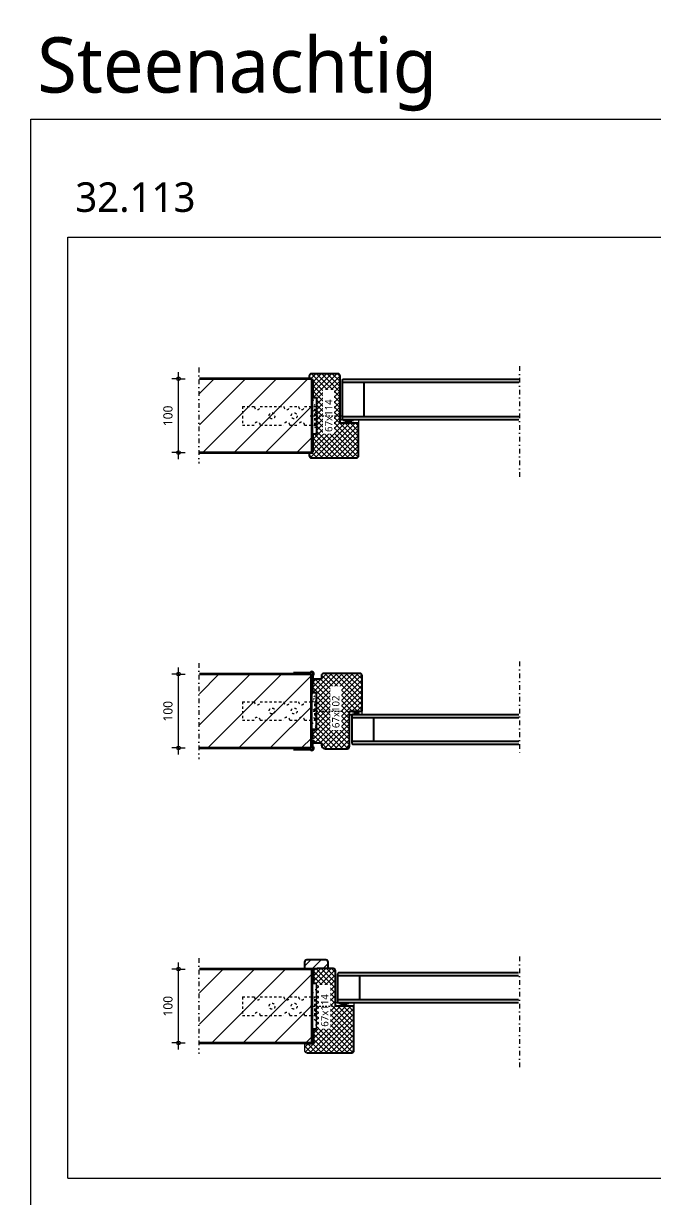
# Model space of a CAD drawing. Header units: millimetres. Extents: x -14863 to -6053, y 1430 to 7872.
# Drawn here: x -14863 to -14010, y 2940 to 4530 of the extents above; entities that cross this region are included whole.
import ezdxf

# ---------------------------------------------------------------- set-up
doc = ezdxf.new("R2010")
doc.units = ezdxf.units.MM
for name, pattern in [('Dash', [6.35, 3.175, -3.175]), ('Dash dot', [15.875, 6.35, -4.7625, 0, -4.7625]), ('Streep-stip _ detail', [4, 2, -1, 0, -1])]:
    doc.linetypes.add(name, pattern=pattern)
for name, color, linetype, lineweight in [('A-ANNO-DIMS', 211, 'Continuous', 13), ('A-ANNO-DIMS-5', 211, 'Continuous', 13), ('A-ANNO-NOTE', 131, 'Continuous', 18), ('A-DETL', 90, 'Continuous', 18), ('A-DETL-GENF', 92, 'Continuous', 18), ('A-DETL-THIN', 151, 'Continuous', 18), ('G-ANNO-TEXT', 231, 'Continuous', 13)]:
    doc.layers.add(name, color=color, linetype=linetype, lineweight=lineweight)
doc.styles.add('Segoe UI', font='segoeui.ttf', dxfattribs={"height": 10})
doc.styles.add('Segoe UI_2', font='segoeui.ttf', dxfattribs={"height": 12.5})
doc.styles.add('Segoe UI_4', font='segoeui.ttf', dxfattribs={"height": 40})
doc.styles.add('Segoe UI_B', font='segoeui.ttf', dxfattribs={"height": 75})
doc.dimstyles.new('2_5_mm', dxfattribs={"dimscale": 304.8, "dimtxt": 13.092049, "dimasz": 0.016404, "dimexe": 0.029528, "dimexo": 0.0625, "dimgap": 0.014764, "dimtad": 1, "dimdec": 0, "dimzin": 0, "dimdsep": 46, "dimtxsty": 'Segoe UI_2', "dimblk1": 'DOTBLANK', "dimblk2": 'DOTBLANK', "dimsah": 1, "dimcen": 0.09, "dimdle": 0.029528, "dimazin": 0, "dimtfac": 1, "dimtdec": 4, "dimtix": 1, "dimtmove": 0, "dimatfit": 3, "dimfxl": 0.029528, "dimfxlon": 1, "dimtvp": 1, "dimtfill": 1, "dimtolj": 1, "dimtzin": 0, "dimarcsym": 2})
pattern_1 = [(0, (0, 0), (20.32, 5.08), [1.676, -13.564, 1.676, -13.564, -81.28]), (0, (0, 0), (20.32, 5.08), [-30.48, 1.676, -28.804, 1.676, -13.564, -35.56]), (0, (0, 0), (20.32, 5.08), [-76.2, 1.676, -8.484, 1.676, -23.724]), (120, (7.62, 2.54), (-14.559409, 15.0576362), [1.676, -13.564, 1.676, -13.564, -81.28]), (120, (7.62, 2.54), (-14.559409, 15.0576362), [-30.48, 1.676, -28.804, 1.676, -13.564, -35.56]), (120, (7.62, 2.54), (-14.559409, 15.0576362), [-76.2, 1.676, -8.484, 1.676, -23.724]), (240, (10.16, 12.7), (-5.760591, -20.1376362), [1.676, -13.564, 1.676, -13.564, -81.28]), (240, (10.16, 12.7), (-5.760591, -20.1376362), [-30.48, 1.676, -28.804, 1.676, -13.564, -35.56]), (240, (10.16, 12.7), (-5.760591, -20.1376362), [-76.2, 1.676, -8.484, 1.676, -23.724])]

# ---------------------------------------------------------------- blocks, each defined once
blk = doc.blocks.new('32 binnendeur-horizontaal - D 40 _sp25_-2392883-32_1 Binnenkozijnen - hout')
at = {"layer": 'A-DETL-GENF', "lineweight": 25}
for p, q in [((-952.3, 1038.5), (-953.3, 1037.5)), ((-953.3, 1037.5), (-953.3, 1034.5)), ((-923.3, 1034.5), (-953.3, 1034.5)), ((-953.3, 1034.5), (-953.3, 1002.5)), ((-707.9, 1034.5), (-953.3, 1034.5)), ((-707.9, 1038.5), (-952.3, 1038.5)), ((-923.3, 1002.5), (-923.3, 1034.5)), ((-953.3, 1002.5), (-953.3, 999.5)), ((-953.3, 1002.5), (-923.3, 1002.5)), ((-953.3, 1002.5), (-707.9, 1002.5)), ((-953.3, 999.5), (-952.3, 998.5)), ((-952.3, 998.5), (-707.9, 998.5))]:
    blk.add_line(p, q, dxfattribs=at)
at = {"layer": 'A-DETL-GENF'}
for p, q in [((-956.3, 998.5), (-931.3, 998.5)), ((-956.3, 998.5), (-931.3, 993.5)), ((-931.3, 998.5), (-956.3, 993.5)), ((-931.3, 998.5), (-931.3, 993.5))]:
    blk.add_line(p, q, dxfattribs=at)
blk = doc.blocks.new('32 houten stijl var II - 67x102 _25sp_-V89-32_1 Binnenkozijnen - hout')
at = {"layer": 'A-DETL-GENF', "lineweight": 13}
h = blk.add_hatch(dxfattribs=at)
h.set_pattern_fill('FP_190', color=256, style=0, pattern_type=2)
h.set_pattern_definition([(45, (14471.083, -3547.026), (-3.5355339, 3.5355339), []), (135, (14471.083, -3547.026), (-3.5355339, -3.5355339), [])])
h.paths.add_polyline_path([(47, 0), (47.8, 0.1), (48.5, 0.4), (49.1, 0.9), (49.6, 1.5), (49.9, 2.2), (50, 3), (50, 51), (67, 51), (67, 99), (66.9, 99.8), (66.6, 100.5), (66.1, 101.1), (65.5, 101.6), (64.8, 101.9), (64, 102), (15, 102), (14.2, 101.9), (13.5, 101.6), (12.9, 101.1), (12.4, 100.5), (12.1, 99.8), (12, 99), (12, 94), (1.4, 94), (1.4, 88.4), (0, 88.4), (0, 76), (5, 76), (5, 26), (0, 26), (0, 13.6), (1.4, 13.6), (1.4, 8), (12, 8), (12, 5), (12.2, 3.7), (12.7, 2.5), (13.5, 1.5), (14.5, 0.7), (15.7, 0.2), (17, 0)])
at = {"layer": 'A-DETL-GENF', "lineweight": 25}
for p, q in [((12, 99), (12, 94)), ((64, 102), (15, 102)), ((67, 51), (67, 99)), ((0, 88.4), (0, 76)), ((12, 94), (1.4, 94)), ((0, 76), (5, 76)), ((5, 76), (5, 26)), ((50, 3), (50, 51)), ((50, 51), (67, 51)), ((5, 26), (0, 26)), ((0, 26), (0, 13.6)), ((1.4, 8), (12, 8)), ((12, 8), (12, 5)), ((17, 0), (47, 0))]:
    blk.add_line(p, q, dxfattribs=at)
for centre, radius, start, end in [((15, 99), 3, 90, 180), ((64, 99), 3, 360, 90), ((17, 5), 5.03, 180, 270), ((47, 3), 3, 270, 360)]:
    blk.add_arc(centre, radius, start, end, dxfattribs=at)
blk = doc.blocks.new('32 binnendeur-horizontaal - D 40 _sp17_-2392895-32_1 Binnenkozijnen - hout')
at = {"layer": 'A-DETL-GENF', "lineweight": 25}
for p, q in [((-683.3, 1038.5), (-908.6, 1038.5)), ((-682.3, 1034.5), (-908.6, 1034.5)), ((-712.3, 1034.5), (-712.3, 1002.5)), ((-682.3, 1034.5), (-712.3, 1034.5)), ((-682.3, 1037.5), (-683.3, 1038.5)), ((-682.3, 1034.5), (-682.3, 1037.5)), ((-682.3, 1002.5), (-682.3, 1034.5)), ((-908.6, 1002.5), (-682.3, 1002.5)), ((-712.3, 1002.5), (-682.3, 1002.5)), ((-682.3, 999.5), (-682.3, 1002.5)), ((-908.6, 998.5), (-683.3, 998.5)), ((-683.3, 998.5), (-682.3, 999.5))]:
    blk.add_line(p, q, dxfattribs=at)
at = {"layer": 'A-DETL-GENF'}
for p, q in [((-696.3, 998.5), (-696.3, 993.5)), ((-679.3, 998.5), (-696.3, 998.5)), ((-679.3, 998.5), (-696.3, 993.5)), ((-696.3, 998.5), (-679.3, 993.5)), ((-696.3, 993.5), (-679.3, 993.5)), ((-679.3, 993.5), (-679.3, 998.5))]:
    blk.add_line(p, q, dxfattribs=at)
blk = doc.blocks.new('22 kalkzandsteen - dik 100mm-3016512-32_1 Binnenkozijnen - hout')
at = {"layer": 'A-DETL-GENF', "lineweight": 13}
h = blk.add_hatch(dxfattribs=at)
h.set_pattern_fill('FP_191', color=256, style=0, pattern_type=2)
h.set_pattern_definition([(225, (-14472.753, 3598.026), (21.213203, -21.213203), [])])
h.paths.add_polyline_path([(151.9, 50), (0, 50), (0, -50), (151.9, -50)])
at = {"layer": 'A-DETL-GENF', "lineweight": 35}
for p, q in [((151.9, 50), (0, 50)), ((0, 50), (0, -50)), ((0, -50), (151.9, -50))]:
    blk.add_line(p, q, dxfattribs=at)
blk = doc.blocks.new('00 Afbreeklijn 0 s l - Type 1-2293167-32_1 Binnenkozijnen - hout')
at = {"layer": 'A-DETL-GENF', "linetype": 'Dash dot'}
blk.add_line((115, 0), (-15, 0), dxfattribs=at)
blk = doc.blocks.new('20  kz_anker - wandanker 02-1497558-32_1 Binnenkozijnen - hout')
at = {"layer": 'A-DETL-GENF', "linetype": 'Streep-stip _ detail', "lineweight": 13}
blk.add_line((8.3, 0), (-36.7, 0), dxfattribs=at)
at = {"layer": 'A-DETL-GENF', "linetype": 'Dash'}
for p, q in [((0, 12.5), (0, -12.5)), ((16, 12.5), (0, 12.5)), ((2, 12.5), (2, -12.5)), ((36, 12.5), (24, 12.5)), ((76, 12.5), (44, 12.5)), ((100, 12.5), (84, 12.5)), ((100, -12.5), (100, 12.5)), ((16, -12.5), (0, -12.5)), ((36, -12.5), (24, -12.5)), ((76, -12.5), (44, -12.5)), ((100, -12.5), (84, -12.5))]:
    blk.add_line(p, q, dxfattribs=at)
for centre in [(30, 0), (60, 0)]:
    blk.add_circle(centre, 4, dxfattribs=at)
for centre, start, end in [((20, 12.5), 180, 0), ((40, 12.5), 180, 0), ((80, 12.5), 180, 0), ((20, -12.5), 360, 180), ((40, -12.5), 360, 180), ((80, -12.5), 360, 180)]:
    blk.add_arc(centre, 4, start, end, dxfattribs=at)
blk = doc.blocks.new('42 afsluitprofiel droogbouw - type 9298-2349362-32_1 Binnenkozijnen - hout')
at = {"layer": 'A-DETL-GENF', "lineweight": 35}
for p, q in [((-25, 1), (-2.1, 1)), ((1, -2.1), (1, -11))]:
    blk.add_line(p, q, dxfattribs=at)
blk.add_arc((0, 0), 2.37, 295, 155, dxfattribs=at)
blk = doc.blocks.new('42 afsluitprofiel droogbouw - type 9298-4970719-32_1 Binnenkozijnen - hout')
at = {"layer": 'A-DETL-GENF', "lineweight": 35}
for p, q in [((1, 2.1), (1, 11)), ((-25, -1), (-2.1, -1))]:
    blk.add_line(p, q, dxfattribs=at)
blk.add_arc((0, 0), 2.37, 205, 65, dxfattribs=at)
blk = doc.blocks.new('00 afbreeklijn 1 s l - Type 1-2384293-32_1 Binnenkozijnen - hout')
at = {"layer": 'A-DETL-GENF', "linetype": 'Dash dot'}
blk.add_line((112, 0), (-15, 0), dxfattribs=at)
blk = doc.blocks.new('22 kalkzandsteen - dik 100mm-3016514-32_1 Binnenkozijnen - hout')
at = {"layer": 'A-DETL-GENF', "lineweight": 13}
h = blk.add_hatch(dxfattribs=at)
h.set_pattern_fill('FP_195', color=256, style=0, pattern_type=2)
h.set_pattern_definition([(225, (-14471.78, 3198.276), (21.213203, -21.213203), [])])
h.paths.add_polyline_path([(152.8, 50), (0, 50), (0, -50), (152.8, -50)])
at = {"layer": 'A-DETL-GENF', "lineweight": 35}
for p, q in [((152.8, 50), (0, 50)), ((0, 50), (0, -50)), ((0, -50), (152.8, -50))]:
    blk.add_line(p, q, dxfattribs=at)
blk = doc.blocks.new('32 houten stijl var III - 67x114 _25sp_-4928063-32_1 Binnenkozijnen - hout')
at = {"layer": 'A-DETL-GENF', "lineweight": 13}
h = blk.add_hatch(dxfattribs=at)
h.set_pattern_fill('FP_196', color=256, style=0, pattern_type=2)
h.set_pattern_definition([(45, (14482.12, -3249.026), (-3.5355339, 3.5355339), []), (135, (14482.12, -3249.026), (-3.5355339, -3.5355339), [])])
h.paths.add_polyline_path([(64, -114), (64.8, -113.9), (65.5, -113.6), (66.1, -113.1), (66.6, -112.5), (66.9, -111.8), (67, -111), (67, -51), (42, -51), (42, -3), (41.9, -2.2), (41.6, -1.5), (41.1, -0.9), (40.5, -0.4), (39.8, -0.1), (39, 0), (17, 0), (15.7, -0.2), (14.5, -0.7), (13.5, -1.5), (12.7, -2.5), (12.2, -3.7), (12, -5), (12, -19.6), (16, -19.6), (16, -82), (12, -82), (12, -102), (0, -102), (0, -111), (0.1, -111.8), (0.4, -112.5), (0.9, -113.1), (1.5, -113.6), (2.2, -113.9), (3, -114), (17.2, -114)])
at = {"layer": 'A-DETL-GENF', "lineweight": 25}
for p, q in [((39, 0), (17, 0)), ((12, -5), (12, -19.6)), ((42, -51), (42, -3)), ((12, -19.6), (16, -19.6)), ((67, -51), (42, -51)), ((67, -111), (67, -51)), ((16, -82), (12, -82)), ((12, -82), (12, -102)), ((12, -102), (0, -102)), ((3, -114), (64, -114))]:
    blk.add_line(p, q, dxfattribs=at)
at = {"layer": 'A-DETL-GENF'}
for p, q in [((16, -19.6), (16, -82)), ((0, -102), (0, -111))]:
    blk.add_line(p, q, dxfattribs=at)
at = {"layer": 'A-DETL-GENF', "lineweight": 25}
for centre, radius, start, end in [((39, -3), 3, 0, 90), ((17, -5), 5.03, 90, 180), ((64, -111), 3, 270, 0)]:
    blk.add_arc(centre, radius, start, end, dxfattribs=at)
at = {"layer": 'A-DETL-GENF'}
blk.add_arc((3, -111), 3, 180, 270, dxfattribs=at)
blk = doc.blocks.new('00 afbreeklijn 1 s l - Type 1-2384165-32_1 Binnenkozijnen - hout')
at = {"layer": 'A-DETL-GENF', "linetype": 'Dash dot'}
blk.add_line((135, 0), (-15, 0), dxfattribs=at)
blk = doc.blocks.new('32 houten stijl var I - 67x114 _25sp_-V91-32_1 Binnenkozijnen - hout')
at = {"layer": 'A-DETL-GENF', "lineweight": 13}
h = blk.add_hatch(dxfattribs=at)
h.set_pattern_fill('FP_197', color=256, style=0, pattern_type=2)
h.set_pattern_definition([(45, (14475.751, -4055.026), (-3.5355339, 3.5355339), []), (135, (14475.751, -4055.026), (-3.5355339, -3.5355339), [])])
h.paths.add_polyline_path([(3, -114), (64, -114), (64.8, -113.9), (65.5, -113.6), (66.1, -113.1), (66.6, -112.5), (66.9, -111.8), (67, -111), (67, -67), (42, -67), (42, -3), (41.9, -2.2), (41.6, -1.5), (41.1, -0.9), (40.5, -0.4), (39.8, -0.1), (39, 0), (3, 0), (2.2, -0.1), (1.5, -0.4), (0.9, -0.9), (0.4, -1.5), (0.1, -2.2), (0, -3), (0, -6), (1.9, -6.7), (4, -6.7), (4, -7.6), (5, -8), (5, -32), (10, -32), (10, -82), (5, -82), (5, -106), (4, -106.4), (4, -106.7), (3.1, -106.7), (0, -108), (0, -111), (0.1, -111.8), (0.4, -112.5), (0.9, -113.1), (1.5, -113.6), (2.2, -113.9)])
at = {"layer": 'A-DETL-GENF', "lineweight": 25}
for p, q in [((39, 0), (3, 0)), ((0, -3), (0, -6)), ((0, -6), (1.9, -6.7)), ((4, -7.6), (5, -8)), ((5, -8), (5, -32)), ((42, -67), (42, -3)), ((5, -32), (10, -32)), ((10, -32), (10, -82)), ((67, -67), (42, -67)), ((67, -111), (67, -67)), ((10, -82), (5, -82)), ((5, -82), (5, -106)), ((3.1, -106.7), (0, -108)), ((0, -108), (0, -111)), ((5, -106), (4, -106.4)), ((3, -114), (64, -114))]:
    blk.add_line(p, q, dxfattribs=at)
for centre, start, end in [((3, -3), 90, 180), ((39, -3), 0, 90), ((3, -111), 180, 270), ((64, -111), 270, 0)]:
    blk.add_arc(centre, 3, start, end, dxfattribs=at)
blk = doc.blocks.new('32 binnendeur-horizontaal - D 54 _sp25_-2392896-32_1 Binnenkozijnen - hout')
at = {"layer": 'A-DETL-GENF', "lineweight": 25}
for p, q in [((-952.3, 1052.5), (-953.3, 1051.5)), ((-953.3, 1051.5), (-953.3, 1048.5)), ((-714, 1052.5), (-952.3, 1052.5)), ((-923.3, 1048.5), (-953.3, 1048.5)), ((-953.3, 1048.5), (-953.3, 1002.5)), ((-714, 1048.5), (-953.3, 1048.5)), ((-923.3, 1002.5), (-923.3, 1048.5)), ((-953.3, 1002.5), (-953.3, 999.5)), ((-953.3, 1002.5), (-923.3, 1002.5)), ((-953.3, 1002.5), (-714, 1002.5)), ((-953.3, 999.5), (-952.3, 998.5)), ((-952.3, 998.5), (-714, 998.5))]:
    blk.add_line(p, q, dxfattribs=at)
at = {"layer": 'A-DETL-GENF'}
for p, q in [((-956.3, 998.5), (-931.3, 998.5)), ((-956.3, 993.5), (-956.3, 998.5)), ((-956.3, 998.5), (-931.3, 993.5)), ((-931.3, 998.5), (-956.3, 993.5)), ((-931.3, 993.5), (-956.3, 993.5)), ((-931.3, 998.5), (-931.3, 993.5))]:
    blk.add_line(p, q, dxfattribs=at)
blk = doc.blocks.new('22 kalkzandsteen - dik 100mm-V92-32_1 Binnenkozijnen - hout')
at = {"layer": 'A-DETL-GENF', "lineweight": 13}
h = blk.add_hatch(dxfattribs=at)
h.set_pattern_fill('FP_198', color=256, style=0, pattern_type=2)
h.set_pattern_definition([(225, (-14471.78, 3998.276), (21.213203, -21.213203), [])])
h.paths.add_polyline_path([(152.8, 50), (0, 50), (0, -50), (152.8, -50)])
at = {"layer": 'A-DETL-GENF', "lineweight": 35}
for p, q in [((152.8, 50), (0, 50)), ((0, 50), (0, -50)), ((0, -50), (152.8, -50))]:
    blk.add_line(p, q, dxfattribs=at)
blk = doc.blocks.new('DIMBLOCK68-32_1 Binnenkozijnen - hout')
at = {"layer": 'A-ANNO-DIMS-5'}
for p, q in [((-14652.8, 3539), (-14652.8, 3657)), ((-14652.8, 3648), (-14661.8, 3648)), ((-14652.8, 3648), (-14643.8, 3648)), ((-14652.8, 3548), (-14661.8, 3548)), ((-14652.8, 3548), (-14643.8, 3548))]:
    blk.add_line(p, q, dxfattribs=at)
for centre in [(-14652.8, 3648), (-14652.8, 3548)]:
    blk.add_circle(centre, 2.5, dxfattribs=at)
at = {"layer": 'A-ANNO-DIMS-5', "color": 0, "insert": (-14673.6, 3583.7), "char_height": 12.5, "width": 34.277, "attachment_point": 1, "rotation": 90, "line_spacing_factor": 1.142579, "style": 'Segoe UI_2', "bg_fill": 3, "box_fill_scale": 1.25, "bg_fill_color": 9, "bg_fill_true_color": 13158600, "bg_fill_transparency": 0}
blk.add_mtext('100', dxfattribs=at)
blk = doc.blocks.new('_DotBlank')
at = {"color": 0, "linetype": 'ByBlock', "lineweight": -2}
blk.add_line((-0.5, 0), (-1, 0), dxfattribs=at)
blk.add_circle((0, 0), 0.5, dxfattribs=at)
blk = doc.blocks.new('DIMBLOCK69-32_1 Binnenkozijnen - hout')
at = {"layer": 'A-ANNO-DIMS-5'}
for p, q in [((-14652.8, 3248.3), (-14661.8, 3248.3)), ((-14652.8, 3139.3), (-14652.8, 3257.3)), ((-14652.8, 3248.3), (-14643.8, 3248.3)), ((-14652.8, 3148.3), (-14661.8, 3148.3)), ((-14652.8, 3148.3), (-14643.8, 3148.3))]:
    blk.add_line(p, q, dxfattribs=at)
for centre in [(-14652.8, 3248.3), (-14652.8, 3148.3)]:
    blk.add_circle(centre, 2.5, dxfattribs=at)
at = {"layer": 'A-ANNO-DIMS-5', "color": 0, "insert": (-14673.6, 3184), "char_height": 12.5, "width": 34.277, "attachment_point": 1, "rotation": 90, "line_spacing_factor": 1.142579, "style": 'Segoe UI_2', "bg_fill": 3, "box_fill_scale": 1.25, "bg_fill_color": 9, "bg_fill_true_color": 13158600, "bg_fill_transparency": 0}
blk.add_mtext('100', dxfattribs=at)
blk = doc.blocks.new('DIMBLOCK70-32_1 Binnenkozijnen - hout')
at = {"layer": 'A-ANNO-DIMS-5'}
for p, q in [((-14652.8, 3939.3), (-14652.8, 4057.3)), ((-14652.8, 4048.3), (-14661.8, 4048.3)), ((-14652.8, 4048.3), (-14643.8, 4048.3)), ((-14652.8, 3948.3), (-14661.8, 3948.3)), ((-14652.8, 3948.3), (-14643.8, 3948.3))]:
    blk.add_line(p, q, dxfattribs=at)
for centre in [(-14652.8, 4048.3), (-14652.8, 3948.3)]:
    blk.add_circle(centre, 2.5, dxfattribs=at)
at = {"layer": 'A-ANNO-DIMS-5', "color": 0, "insert": (-14673.6, 3984), "char_height": 12.5, "width": 34.277, "attachment_point": 1, "rotation": 90, "line_spacing_factor": 1.142579, "style": 'Segoe UI_2', "bg_fill": 3, "box_fill_scale": 1.25, "bg_fill_color": 9, "bg_fill_true_color": 13158600, "bg_fill_transparency": 0}
blk.add_mtext('100', dxfattribs=at)

msp = doc.modelspace()

# ---------------------------------------------------------------- hatches: boundary and pattern name
at = {"layer": 'A-DETL-GENF', "lineweight": 13}
h = msp.add_hatch(dxfattribs=at)
h.set_pattern_fill('FP_1', color=9, style=0, pattern_type=2)
h.set_pattern_definition(pattern_1)
h.paths.add_polyline_path([(-14471.8, 3973), (-14465.8, 3973), (-14465.8, 4023), (-14471.8, 4023)])
h = msp.add_hatch(dxfattribs=at)
h.set_pattern_fill('FP_1', color=9, style=0, pattern_type=2)
h.set_pattern_definition(pattern_1)
h.paths.add_polyline_path([(-14472.8, 3573), (-14466.1, 3573), (-14466.1, 3623), (-14472.8, 3623)])
h = msp.add_hatch(dxfattribs=at)
h.set_pattern_fill('FP_129', color=9, style=0, pattern_type=2)
h.set_pattern_definition([(45, (0, 0), (-7.071068, 7.071068), [])])
h.paths.add_polyline_path([(-14482.1, 3249), (-14450.1, 3249), (-14450.1, 3257.7), (-14450.2, 3258.4), (-14450.5, 3259.2), (-14451, 3259.8), (-14451.6, 3260.3), (-14452.3, 3260.6), (-14453.1, 3260.7), (-14479.1, 3260.7), (-14479.9, 3260.6), (-14480.6, 3260.3), (-14481.2, 3259.8), (-14481.7, 3259.2), (-14482, 3258.4), (-14482.1, 3257.7)])
h = msp.add_hatch(dxfattribs=at)
h.set_pattern_fill('FP_1', color=9, style=0, pattern_type=2)
h.set_pattern_definition(pattern_1)
h.paths.add_polyline_path([(-14470.1, 3167), (-14466.1, 3167), (-14466.1, 3229.5), (-14470.1, 3229.5), (-14470.1, 3229.8), (-14471.8, 3229.8), (-14471.8, 3167)])

# ---------------------------------------------------------------- linework, layer by layer
at = {"layer": 'A-DETL'}
for p, q in [((-14853.2, 4400.1), (-10653.2, 4400.1)), ((-14853.2, 1430.1), (-14853.2, 4400.1)), ((-14803.2, 2965.1), (-14803.2, 4240.1)), ((-14803.2, 4240.1), (-12803.2, 4240.1)), ((-14803.2, 2965.1), (-12803.2, 2965.1))]:
    msp.add_line(p, q, dxfattribs=at)
at = {"layer": 'A-DETL', "linetype": 'Dash', "lineweight": 25}
for p, q in [((-14469.7, 3635.4), (-14469.7, 3641.2)), ((-14471.3, 3635.4), (-14469.7, 3635.4)), ((-14469.7, 3560.6), (-14471.3, 3560.6)), ((-14469.7, 3554.8), (-14469.7, 3560.6))]:
    msp.add_line(p, q, dxfattribs=at)
at = {"layer": 'A-DETL', "lineweight": 25}
for p, q in [((-14453.1, 3260.7), (-14479.1, 3260.7)), ((-14482.1, 3257.7), (-14482.1, 3249)), ((-14482.1, 3249), (-14465.1, 3249)), ((-14450.1, 3249), (-14450.1, 3257.7))]:
    msp.add_line(p, q, dxfattribs=at)
for centre, start, end in [((-14479.1, 3257.7), 90, 180), ((-14453.1, 3257.7), 360, 90)]:
    msp.add_arc(centre, 3, start, end, dxfattribs=at)
at = {"layer": 'A-DETL-THIN'}
for p, q in [((-14470.8, 4023), (-14471.8, 4023)), ((-14471.8, 3973), (-14470.8, 3973)), ((-14471.1, 3623), (-14472.8, 3623)), ((-14472.8, 3573), (-14471.1, 3573)), ((-14470.1, 3229.8), (-14471.8, 3229.8)), ((-14471.8, 3167), (-14470.1, 3167))]:
    msp.add_line(p, q, dxfattribs=at)

# ---------------------------------------------------------------- block references
at = {"layer": 'A-DETL-GENF', "linetype": 'Dash dot'}
for name, p, rotation in [('00 Afbreeklijn 0 s l - Type 1-2293167-32_1 Binnenkozijnen - hout', (-14625.6, 3948.3), 90), ('00 afbreeklijn 1 s l - Type 1-2384165-32_1 Binnenkozijnen - hout', (-14190.8, 3930.3), 90), ('00 Afbreeklijn 0 s l - Type 1-2293167-32_1 Binnenkozijnen - hout', (-14625.6, 3548), 90.00000000000146), ('00 afbreeklijn 1 s l - Type 1-2384293-32_1 Binnenkozijnen - hout', (-14190.8, 3553), 90), ('00 Afbreeklijn 0 s l - Type 1-2293167-32_1 Binnenkozijnen - hout', (-14625.6, 3148.3), 90), ('00 afbreeklijn 1 s l - Type 1-2384165-32_1 Binnenkozijnen - hout', (-14190.8, 3130.3), 90)]:
    msp.add_blockref(name, p, dxfattribs=dict(at, rotation=rotation))
at = {"layer": 'A-DETL-GENF', "lineweight": 25}
for name, p in [('32 houten stijl var I - 67x114 _25sp_-V91-32_1 Binnenkozijnen - hout', (-14475.8, 4055)), ('32 houten stijl var II - 67x102 _25sp_-V89-32_1 Binnenkozijnen - hout', (-14471.1, 3547)), ('32 houten stijl var III - 67x114 _25sp_-4928063-32_1 Binnenkozijnen - hout', (-14482.1, 3249))]:
    msp.add_blockref(name, p, dxfattribs=at)
at = {"layer": 'A-DETL-GENF', "lineweight": 35, "rotation": 180}
for name, p in [('22 kalkzandsteen - dik 100mm-V92-32_1 Binnenkozijnen - hout', (-14471.8, 3998.3)), ('22 kalkzandsteen - dik 100mm-3016512-32_1 Binnenkozijnen - hout', (-14472.8, 3598)), ('22 kalkzandsteen - dik 100mm-3016514-32_1 Binnenkozijnen - hout', (-14471.8, 3198.3))]:
    msp.add_blockref(name, p, dxfattribs=at)
at = {"layer": 'A-DETL-GENF', "lineweight": 35}
for name, p in [('42 afsluitprofiel droogbouw - type 9298-2349362-32_1 Binnenkozijnen - hout', (-14472.1, 3648.7)), ('42 afsluitprofiel droogbouw - type 9298-4970719-32_1 Binnenkozijnen - hout', (-14472.1, 3547.4))]:
    msp.add_blockref(name, p, dxfattribs=at)
at = {"layer": 'A-DETL-GENF', "rotation": 180}
msp.add_blockref('32 binnendeur-horizontaal - D 40 _sp17_-2392895-32_1 Binnenkozijnen - hout', (-15100.3, 4591.5), dxfattribs=at)
at = {"layer": 'A-DETL-GENF'}
msp.add_blockref('32 binnendeur-horizontaal - D 40 _sp25_-2392883-32_1 Binnenkozijnen - hout', (-13483.9, 2204.6), dxfattribs=at)

# ---------------------------------------------------------------- texts
at = {"layer": 'G-ANNO-TEXT', "color": 7, "insert": (-14844.4, 4511), "char_height": 75, "width": 722.721, "attachment_point": 1, "style": 'Segoe UI_B', "bg_fill": 3, "box_fill_scale": 1.25, "bg_fill_color": 9, "bg_fill_true_color": 13158600, "bg_fill_transparency": 0}
msp.add_mtext('Steenachtig', dxfattribs=at)
at = {"layer": 'G-ANNO-TEXT', "color": 7, "insert": (-14792.9, 4314.4), "char_height": 40, "width": 201.624, "attachment_point": 1, "style": 'Segoe UI_4'}
msp.add_mtext('32.113', dxfattribs=at)

# ---------------------------------------------------------------- dimensions: what is measured, and where the dimension line sits
at = {"layer": 'A-ANNO-DIMS'}
for base, p1, p2, picture, middle in [((-14652.8, 4048.3), (-14643.8, 3948.3), (-14643.8, 4048.3), 'DIMBLOCK70-32_1 Binnenkozijnen - hout', (-14663.8, 3998.3)), ((-14652.8, 3648), (-14643.8, 3548), (-14643.8, 3648), 'DIMBLOCK68-32_1 Binnenkozijnen - hout', (-14663.8, 3598)), ((-14652.8, 3248.3), (-14643.8, 3148.3), (-14643.8, 3248.3), 'DIMBLOCK69-32_1 Binnenkozijnen - hout', (-14663.8, 3198.3))]:
    dim = msp.add_linear_dim(base=base, p1=p1, p2=p2, angle=90, dimstyle='2_5_mm', override={"dimpost": '<>', "dimfxl": 100}, dxfattribs=at)
    dim.commit()
    dim.dimension.update_dxf_attribs({"geometry": picture, "text_midpoint": middle})

# ---------------------------------------------------------------- next in the draw order: texts
at = {"layer": 'A-ANNO-NOTE', "lineweight": 13, "char_height": 10, "width": 54.114, "attachment_point": 1, "rotation": 90, "style": 'Segoe UI', "bg_fill": 3, "box_fill_scale": 1.25, "bg_fill_color": 9, "bg_fill_true_color": 13158600, "bg_fill_transparency": 0}
for s, insert in [('67x114', (-14454.4, 3976.2)), ('67x102', (-14444.7, 3574.9)), ('67x114', (-14459.8, 3170.2))]:
    msp.add_mtext(s, dxfattribs=dict(at, insert=insert))

# ---------------------------------------------------------------- next in the draw order: block references
at = {"layer": 'A-DETL-GENF'}
msp.add_blockref('32 binnendeur-horizontaal - D 54 _sp25_-2392896-32_1 Binnenkozijnen - hout', (-13477.7, 2994.6), dxfattribs=at)
at = {"layer": 'A-DETL-GENF', "linetype": 'Streep-stip _ detail', "lineweight": 13, "rotation": 180}
for p in [(-14466.1, 3998), (-14466.1, 3598), (-14466.1, 3198)]:
    msp.add_blockref('20  kz_anker - wandanker 02-1497558-32_1 Binnenkozijnen - hout', p, dxfattribs=at)

doc.saveas('drawing.dxf')
